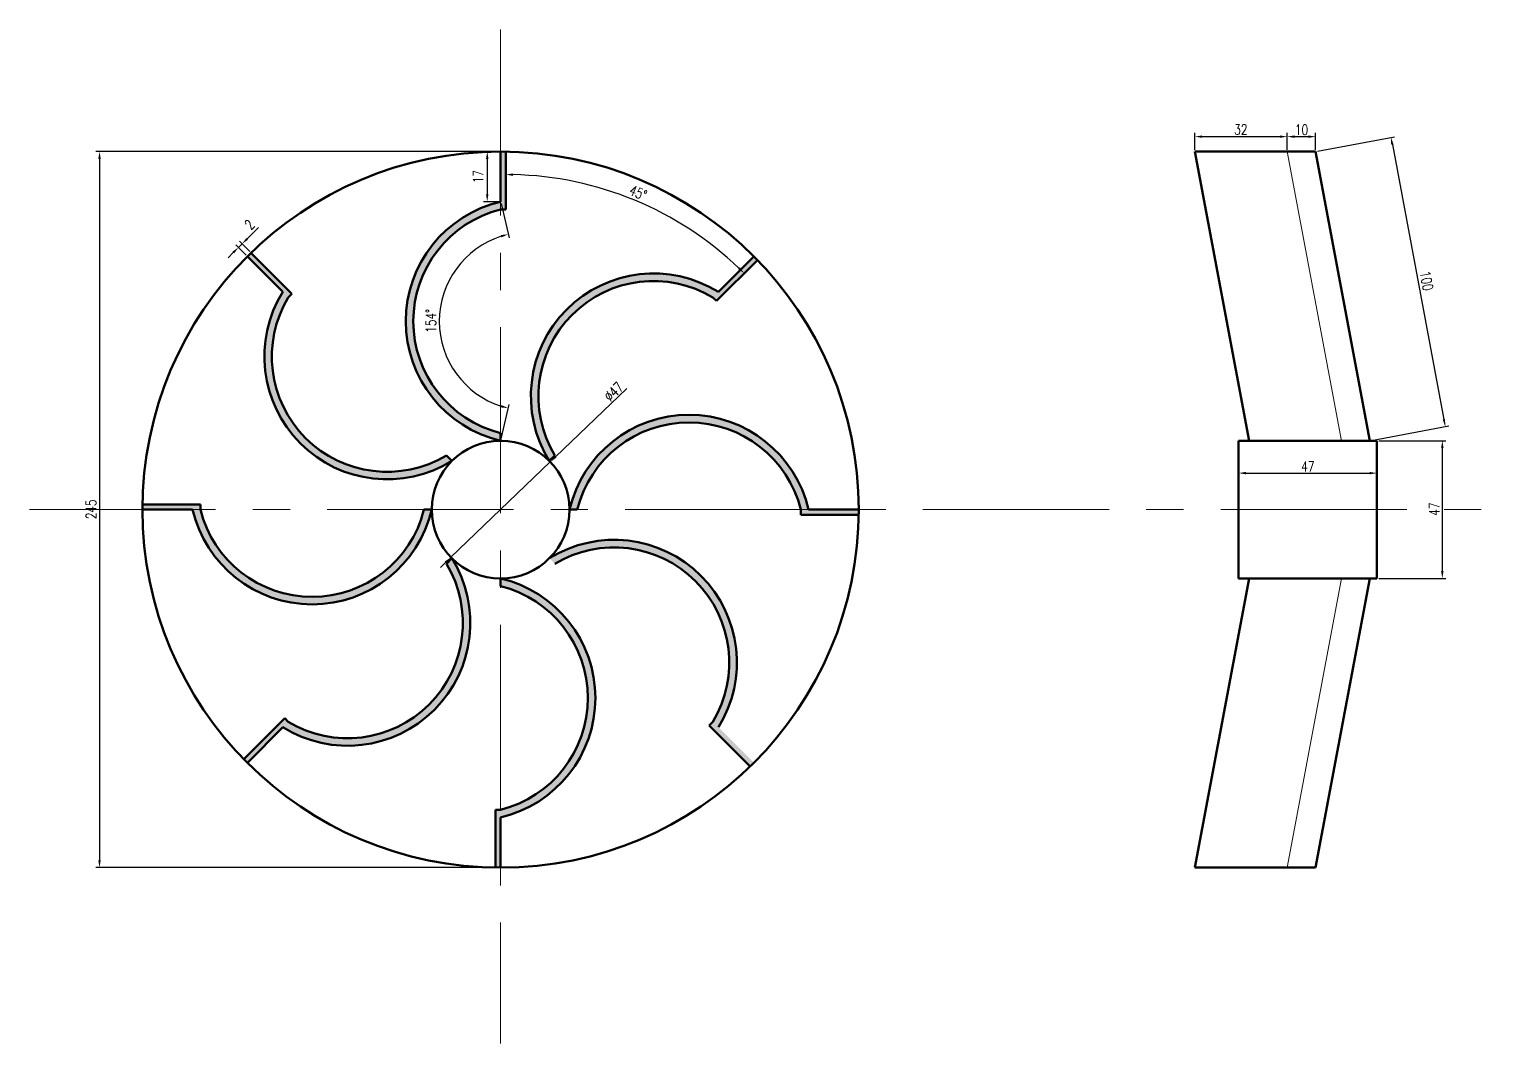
# Model space of a CAD drawing. Header units: millimetres. Extents: x 1792 to 7248, y 521 to 3207.
# Drawn here: x 1792 to 2296, y 577 to 924 of the extents above; entities that cross this region are included whole.
import ezdxf

# ---------------------------------------------------------------- set-up
doc = ezdxf.new("R2010")
doc.units = ezdxf.units.MM
doc.linetypes.add('CENTERX2', pattern=[101.6, 63.5, -12.7, 12.7, -12.7])
for name, color, linetype, lineweight in [('抛面线', 7, 'Continuous', 15), ('标注层', 3, 'Continuous', 25), ('点划线', 1, 'CENTERX2', 9), ('粗实线', 7, 'Continuous', 50)]:
    doc.layers.add(name, color=color, linetype=linetype, lineweight=lineweight)
doc.styles.get("Standard").update_dxf_attribs({"font": 'txt.shx', "width": 0.75, "bigfont": 'gbcbig.shx'})
doc.dimstyles.new('GB-3.5', dxfattribs={"dimtxt": 3.5, "dimasz": 2.5, "dimexe": 1, "dimexo": 0, "dimgap": 0.5, "dimtad": 1, "dimdec": 0, "dimdsep": 46, "dimtxsty": 'Standard', "dimcen": 0, "dimclrt": 7, "dimadec": 0, "dimazin": 2, "dimtfac": 1, "dimtdec": 0, "dimtmove": 0, "dimatfit": 3, "dimfxl": 1, "dimarcsym": 0})

# ---------------------------------------------------------------- blocks, each defined once
blk = doc.blocks.new('*D27')
at = {"layer": 'Defpoints', "color": 0, "transparency": 16777216}
for p in [(1969.57, 775.96), (1935.67, 743.41)]:
    blk.add_point(p, dxfattribs=at)
at = {"layer": '标注层', "color": 0, "lineweight": -2, "transparency": 16777216}
for p, q in [((1995.67, 801.03), (1971.37, 777.7)), ((1935.67, 743.41), (1969.57, 775.96)), ((1933.87, 741.68), (1932.06, 739.95))]:
    blk.add_line(p, q, dxfattribs=at)
at = {"layer": '标注层', "color": 0, "transparency": 16777216}
for points in [[(1971.09, 778), (1971.66, 777.39), (1969.57, 775.96)], [(1933.58, 741.98), (1934.15, 741.38), (1935.67, 743.41)]]:
    blk.add_solid(points, dxfattribs=at)
at = {"layer": '标注层', "color": 7, "transparency": 16777216, "insert": (1991.23, 799.88), "char_height": 3.5, "attachment_point": 5, "rotation": 43.837}
blk.add_mtext('∅47', dxfattribs=at)
blk = doc.blocks.new('*D28')
at = {"layer": 'Defpoints', "color": 0, "transparency": 16777216}
for p in [(2204.41, 783.19), (2251.6, 783.19), (2251.6, 772.14)]:
    blk.add_point(p, dxfattribs=at)
at = {"layer": '标注层', "color": 0, "lineweight": -2, "transparency": 16777216}
for p, q in [((2204.41, 783.19), (2204.41, 771.14)), ((2251.6, 783.19), (2251.6, 771.14)), ((2206.91, 772.14), (2249.1, 772.14))]:
    blk.add_line(p, q, dxfattribs=at)
at = {"layer": '标注层', "color": 0, "transparency": 16777216}
for points in [[(2206.91, 772.55), (2206.91, 771.72), (2204.41, 772.14)], [(2249.1, 772.55), (2249.1, 771.72), (2251.6, 772.14)]]:
    blk.add_solid(points, dxfattribs=at)
at = {"layer": '标注层', "color": 7, "transparency": 16777216, "insert": (2228, 774.39), "char_height": 3.5, "attachment_point": 5}
blk.add_mtext('47', dxfattribs=at)

msp = doc.modelspace()

# ---------------------------------------------------------------- hatches: boundary and pattern name
for points in [[(1954.36704, 881.87004, 0.003574778), (1952.61983, 881.88253), (1952.61983, 864.76383), (1952.61983, 862.12569), (1954.36704, 862.12569)], [(1952.61983, 862.12569), (1952.61983, 864.76383, 0.792889132), (1952.61983, 783.18768), (1952.61983, 785.82582, -0.780508886)], [(1880.18522, 832.12229), (1881.42068, 833.35776), (1867.45932, 847.31912, 0.003574778), (1866.21502, 846.09249), (1878.31977, 833.98774, 0.792889132), (1936.00282, 776.30469), (1934.13737, 778.17014, -0.780508886)], [(2025.05444, 832.12229), (2026.2899, 830.88683), (2040.25126, 844.84819, 0.003574778), (2039.02463, 846.09249), (2026.91988, 833.98774, 0.792889132), (1969.23684, 776.30469), (1971.10228, 778.17014, -0.780508886)], [(1976.11983, 759.68768), (1978.75796, 759.68768, -0.780508886), (2055.05783, 759.68768), (2057.69597, 759.68768, 0.792889132)], [(1850.18182, 761.43489), (1830.43747, 761.43489, 0.003574778), (1830.42498, 759.68768), (1847.54368, 759.68768), (1850.18182, 759.68768)], [(1850.18182, 759.68768), (1847.54368, 759.68768, 0.792889132), (1929.11983, 759.68768), (1926.48169, 759.68768, -0.780508886)], [(2074.81467, 759.68768), (2057.69597, 759.68768), (2055.05783, 759.68768), (2055.05783, 757.94047), (2074.80218, 757.94047, 0.003574778)], [(1969.23684, 743.07067), (1971.10228, 741.20523, -0.780508886), (2025.05444, 687.25307), (2026.91988, 685.38763, 0.792889132)], [(1936.00282, 743.07067), (1934.13737, 741.20523, -0.780508886), (1880.18522, 687.25307), (1878.94975, 688.48854), (1864.98839, 674.52718, 0.003574778), (1866.21502, 673.28288), (1878.31977, 685.38763, 0.792889132)], [(2039.02463, 673.28288), (2026.91988, 685.38763), (2025.05444, 687.25307), (2023.81897, 686.01761), (2037.78033, 672.05625, 0.003574778)]]:
    msp.add_hatch(color=256).paths.add_polyline_path(points)
h = msp.add_hatch(color=256)
h.paths.add_polyline_path([(1952.61983, 736.18768), (1952.61983, 733.54955, -0.780508886), (1952.61983, 657.24967), (1952.61983, 654.61154, 0.792889132)])
h.paths.add_polyline_path([(1952.61983, 654.61154), (1952.61983, 657.24967), (1950.87261, 657.24967), (1950.87261, 637.50533, 0.003574778), (1952.61983, 637.49284)])

# ---------------------------------------------------------------- linework, layer by layer
at = {"layer": '抛面线'}
for p, q in [((2220.98017, 881.88253), (2239.47559, 783.18768)), ((2220.98017, 637.49284), (2239.47559, 736.18768))]:
    msp.add_line(p, q, dxfattribs=at)
at = {"layer": '标注层'}
for p, q in [((2189.47693, 882.50753), (2189.47693, 888.2229)), ((2191.97693, 886.9729), (2218.48017, 886.9729)), ((2220.98017, 882.50753), (2220.98017, 888.2229)), ((2220.98017, 882.50753), (2220.98017, 888.2229)), ((2223.48017, 886.9729), (2228.18775, 886.9729)), ((2230.68775, 882.50753), (2230.68775, 888.2229)), ((2231.30205, 881.99765), (2257.64653, 886.93461)), ((1951.99483, 881.88253), (1814.52849, 881.88253)), ((1951.36983, 881.88253), (1946.80816, 881.88253)), ((2256.87841, 884.24714), (2274.45286, 790.46674)), ((1815.77849, 879.38253), (1815.77849, 639.99284)), ((1948.05816, 879.38253), (1948.05816, 867.26383)), ((1951.99483, 864.76383), (1946.80816, 864.76383)), ((1952.76232, 864.15529), (1955.50685, 852.43459)), ((1866.20661, 852.15095), (1870.06406, 855.95363)), ((1861.40159, 847.41415), (1859.62123, 845.65907)), ((1865.77625, 846.53758), (1862.30441, 850.05942)), ((1863.18195, 849.16924), (1864.42625, 850.39587)), ((1867.02055, 847.76421), (1863.54871, 851.28605)), ((1952.76232, 783.79622), (1955.50685, 795.51692)), ((2249.79748, 783.3028), (2276.14196, 788.23976)), ((2252.22792, 783.18768), (2275.16475, 783.18768)), ((2273.91475, 780.68768), (2273.91475, 738.68768)), ((2252.22792, 736.18768), (2275.16475, 736.18768)), ((1951.99483, 637.49284), (1814.52849, 637.49284))]:
    msp.add_line(p, q, dxfattribs=at)
for centre, radius, start, end in [((1954.36704, 758.96396), 115.06781, 46.2448509, 88.7551491), ((1962.17079, 823.97575), 30.47864, 107.8799513, 252.1200487)]:
    msp.add_arc(centre, radius, start, end, dxfattribs=at)
for points in [[(2191.97693, 887.38957), (2191.97693, 886.55624), (2189.47693, 886.9729)], [(2218.48017, 887.38957), (2218.48017, 886.55624), (2220.98017, 886.9729)], [(2223.48017, 887.38957), (2223.48017, 886.55624), (2220.98017, 886.9729)], [(2228.18775, 887.38957), (2228.18775, 886.55624), (2230.68775, 886.9729)], [(1815.36182, 879.38253), (1816.19516, 879.38253), (1815.77849, 881.88253)], [(1947.64149, 879.38253), (1948.47482, 879.38253), (1948.05816, 881.88253)], [(2257.28794, 884.32389), (2256.46887, 884.17039), (2256.41792, 886.70436)], [(1956.86236, 873.58797), (1956.87142, 874.42125), (1954.36704, 874.03177)], [(1947.64149, 867.26383), (1948.47482, 867.26383), (1948.05816, 864.76383)], [(1865.9141, 852.44768), (1866.49913, 851.85422), (1864.42625, 850.39587)], [(1952.70157, 853.38379), (1952.92468, 852.58088), (1955.22185, 853.65167)], [(1861.10908, 847.71088), (1861.69411, 847.11743), (1863.18195, 849.16924)], [(2034.23681, 842.37546), (2033.65399, 841.77984), (2035.73226, 840.32919)], [(1952.92468, 795.37063), (1952.70157, 794.56772), (1955.22185, 794.29984)], [(2274.8624, 790.54349), (2274.04332, 790.39), (2274.91335, 788.00952)], [(2273.49808, 780.68768), (2274.33142, 780.68768), (2273.91475, 783.18768)], [(2273.49808, 738.68768), (2274.33142, 738.68768), (2273.91475, 736.18768)], [(1815.36182, 639.99284), (1816.19516, 639.99284), (1815.77849, 637.49284)]]:
    msp.add_solid(points, dxfattribs=at)
at = {"layer": '点划线'}
for p, q in [((1952.61983, 923.53343), (1952.61983, 577.4831)), ((1791.90138, 759.68768), (2295.79694, 759.68768))]:
    msp.add_line(p, q, dxfattribs=at)
at = {"layer": '粗实线'}
for p, q in [((1952.61983, 881.88253), (1952.61983, 864.76383)), ((1954.36704, 862.12569), (1954.36704, 881.88253)), ((2189.47693, 881.88253), (2230.68775, 881.88253)), ((2189.47693, 881.88253), (2207.97235, 783.18768)), ((2230.68775, 881.88253), (2249.18317, 783.18768)), ((1954.36704, 862.12569), (1952.61983, 862.12569)), ((1881.42068, 833.35776), (1867.45049, 847.32795)), ((1866.21502, 846.09249), (1878.31977, 833.98774)), ((2026.2899, 830.88683), (2040.26009, 844.85702)), ((2039.02463, 846.09249), (2026.91988, 833.98774)), ((1881.42068, 833.35776), (1880.18522, 832.12229)), ((2026.2899, 830.88683), (2025.05444, 832.12229)), ((1952.61983, 785.82582), (1952.61983, 783.18768)), ((2251.60292, 783.18768), (2204.40572, 783.18768)), ((2204.40572, 783.18768), (2204.40572, 741.18768)), ((2251.60292, 783.18768), (2251.60292, 736.18768)), ((1934.13737, 778.17014), (1936.00282, 776.30469)), ((1971.10228, 778.17014), (1969.23684, 776.30469)), ((1850.18182, 761.43489), (1830.42498, 761.43489)), ((1850.18182, 761.43489), (1850.18182, 759.68768)), ((1830.42498, 759.68768), (1847.54368, 759.68768)), ((1926.48169, 759.68768), (1929.11983, 759.68768)), ((1978.75796, 759.68768), (1976.11983, 759.68768)), ((2055.05783, 757.94047), (2055.05783, 759.68768)), ((2055.05783, 757.94047), (2074.81467, 757.94047)), ((2074.81467, 759.68768), (2057.69597, 759.68768)), ((1934.13737, 741.20523), (1936.00282, 743.07067)), ((2204.40572, 736.18768), (2204.40572, 741.18768)), ((1952.61983, 733.54955), (1952.61983, 736.18768)), ((2189.47693, 637.49284), (2207.97235, 736.18768)), ((2251.60292, 736.18768), (2204.40572, 736.18768)), ((2230.68775, 637.49284), (2249.18317, 736.18768)), ((1878.94975, 688.48854), (1864.97956, 674.51834)), ((1866.21502, 673.28288), (1878.31977, 685.38763)), ((1878.94975, 688.48854), (1880.18522, 687.25307)), ((2023.81897, 686.01761), (2025.05444, 687.25307)), ((2023.81897, 686.01761), (2037.78916, 672.04741)), ((1950.87261, 657.24967), (1950.87261, 637.49284)), ((1950.87261, 657.24967), (1952.61983, 657.24967)), ((1952.61983, 637.49284), (1952.61983, 654.61154)), ((2189.47693, 637.49284), (2230.68775, 637.49284))]:
    msp.add_line(p, q, dxfattribs=at)
for radius in [122.19485, 23.5]:
    msp.add_circle((1952.61983, 759.68768), radius, dxfattribs=at)
for centre, radius, start, end in [((1962.17079, 823.97575), 41.89138, 103.1789668, 256.8210332), ((1962.17079, 823.97575), 39.32732, 104.0552913, 255.9447087), ((2004.83191, 798.39267), 41.89138, 58.1789668, 211.8210332), ((2004.83191, 798.39267), 39.32732, 59.0552913, 210.9447087), ((1913.91484, 811.89976), 41.89138, 148.1789668, 301.8210332), ((1913.91484, 811.89976), 39.32732, 149.0552913, 300.9447087), ((2016.9079, 750.13672), 41.89138, 13.1789668, 166.8210332), ((2016.9079, 750.13672), 39.32732, 14.0552913, 165.9447087), ((1888.33175, 769.23864), 41.89138, 193.1789668, 346.8210332), ((1888.33175, 769.23864), 39.32732, 194.0552913, 345.9447087), ((1991.32481, 707.4756), 41.89138, 328.1789668, 121.8210332), ((1991.32481, 707.4756), 39.32732, 329.0552913, 120.9447087), ((1900.40774, 720.9827), 41.89138, 238.1789668, 31.8210332), ((1900.40774, 720.9827), 39.32732, 239.0552913, 30.9447087), ((1943.06887, 695.39961), 41.89138, 283.1789668, 76.8210332), ((1943.06887, 695.39961), 39.32732, 284.0552913, 75.9447087)]:
    msp.add_arc(centre, radius, start, end, dxfattribs=at)

# ---------------------------------------------------------------- texts
at = {"layer": '标注层', "char_height": 3.5, "attachment_point": 5}
for s, insert in [('32', (2205.16422, 889.42635)), ('10', (2225.87373, 889.32468))]:
    msp.add_mtext(s, dxfattribs=dict(at, insert=insert))
for s, insert, rotation in [('17', (1944.96052, 873.32318), 90), ('45°', (1999.53036, 867.82676), 337.5), ('2', (1866.93112, 856.9453), 44.5903623), ('100', (2268.53554, 837.78123), 280.6141255), ('154°', (1928.84712, 824.08344), 90), ('245', (1812.9101, 759.77039), 90), ('47', (2271.17386, 759.84989), 90)]:
    msp.add_mtext(s, dxfattribs=dict(at, insert=insert, rotation=rotation))

# ---------------------------------------------------------------- dimensions: what is measured, and where the dimension line sits
at = {"layer": '标注层'}
dim = msp.add_diameter_dim_2p(p1=(1935.66898, 743.41136), p2=(1969.57068, 775.964), dimstyle='GB-3.5', dxfattribs=at)
dim.commit()
dim.dimension.update_dxf_attribs({"geometry": '*D27', "text_midpoint": (1992.78516, 798.25471), "dimtype": 163})
dim = msp.add_linear_dim(base=(2251.60292, 772.13816), p1=(2204.40572, 783.18768), p2=(2251.60292, 783.18768), dimstyle='GB-3.5', dxfattribs=at)
dim.commit()
dim.dimension.update_dxf_attribs({"geometry": '*D28', "text_midpoint": (2228.00432, 774.38816)})

doc.saveas('drawing.dxf')
